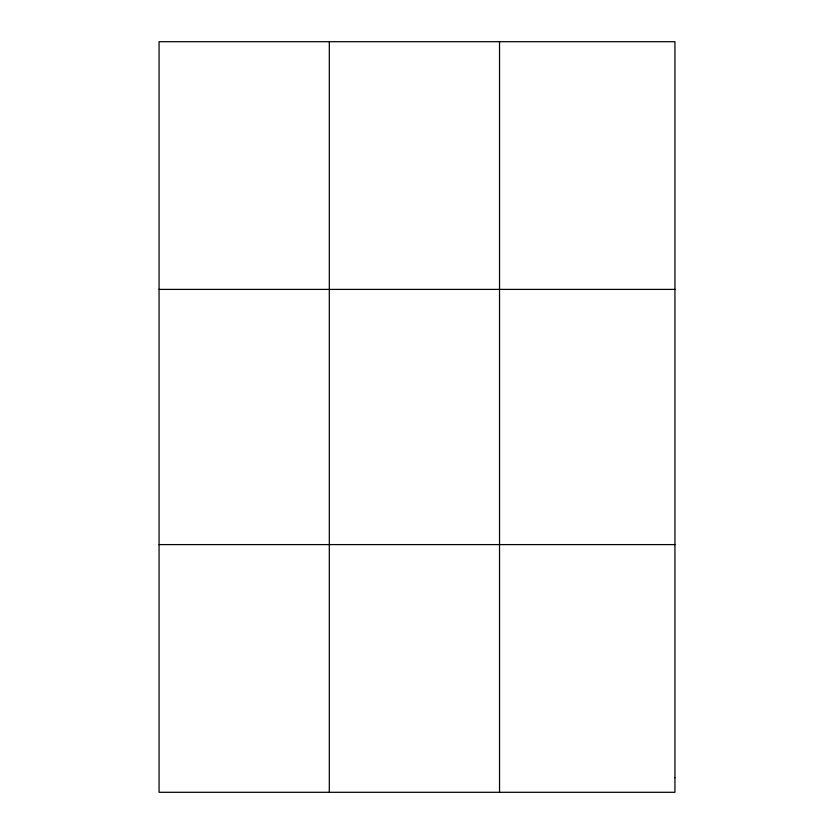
<?xml version="1.0" encoding="UTF-8"?>
<svg xmlns="http://www.w3.org/2000/svg" width="834" height="834" viewBox="0 0 834 834"><rect width="100%" height="100%" fill="white"/><g stroke="black" fill="none" stroke-linecap="round" stroke-linejoin="round"><path stroke-width="1.25" d="M329.305 41.7L329.305 792.3M499.535 41.7L499.535 792.3M159.065 289.398L674.935 289.398M159.065 544.602L674.935 544.602M674.935 777.726L674.935 792.3L159.065 792.3L159.065 41.7L674.935 41.7L674.935 777.726"/></g></svg>
